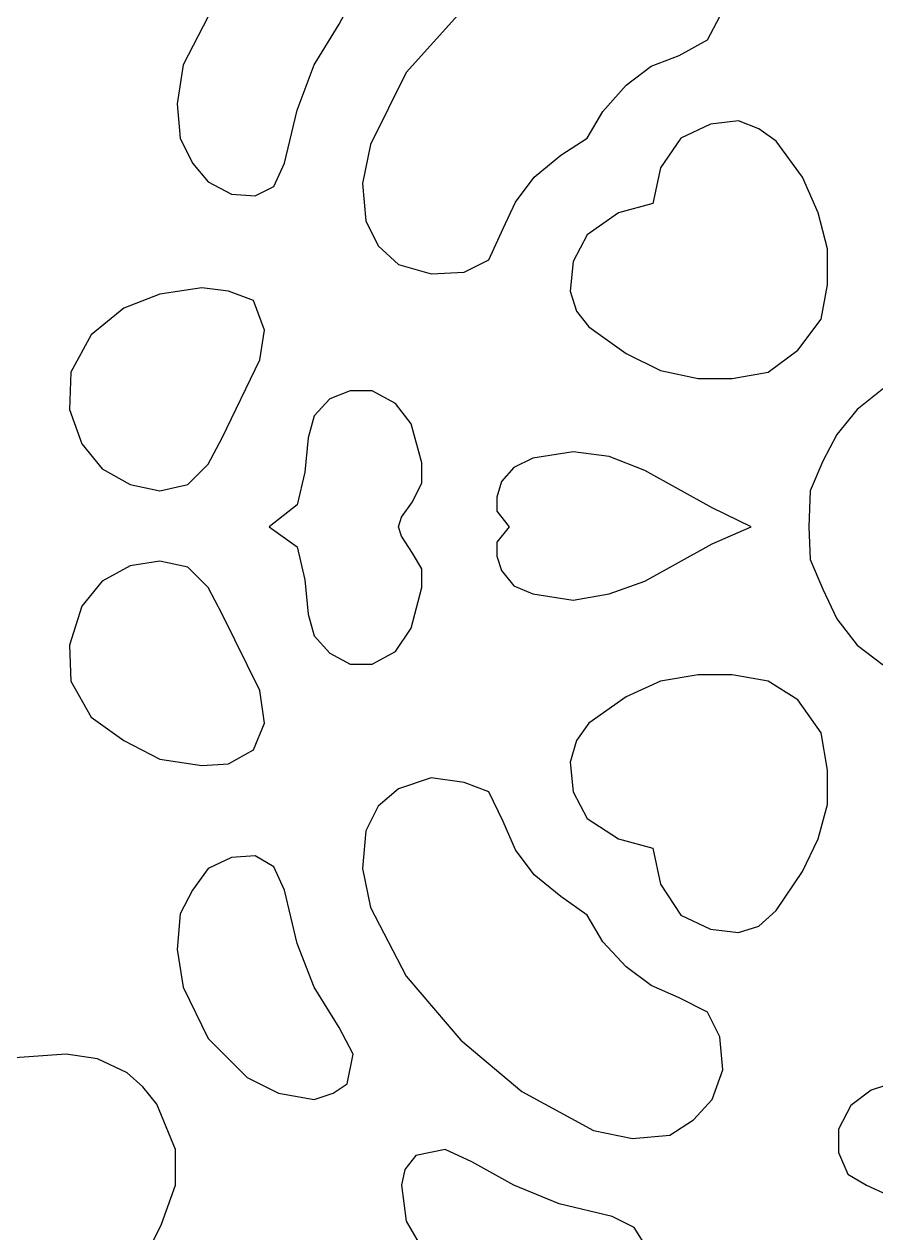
# Model space of a CAD drawing. Header units: centimetres. Extents: x 9.52 to 17.19, y -9 to -1.32.
# Drawn here: x 11.333 to 13.149, y -6.664 to -4.089 of the extents above; entities that cross this region are included whole.
import ezdxf

# ---------------------------------------------------------------- set-up
doc = ezdxf.new("R2010")
doc.units = ezdxf.units.CM
doc.header["$MEASUREMENT"] = 0
doc.layers.add('layer 1', color=7, linetype='Continuous')

msp = doc.modelspace()

# ---------------------------------------------------------------- linework, layer by layer
at = {"layer": 'layer 1', "color": 250}
for points, knots in [([(17.19217, -1.31538), (17.19217, -1.31538), (17.19217, -9.00021), (17.19217, -9.00021), (17.19217, -9.00021), (17.19217, -9.00021), (9.51732, -9.00021), (9.51732, -9.00021), (9.51732, -9.00021), (9.51732, -9.00021), (9.51732, -1.31538), (9.51732, -1.31538), (9.51732, -1.31538), (9.51732, -1.31538), (17.19217, -1.31538), (17.19217, -1.31538)], [0, 0, 0, 0, 0.2, 0.2, 0.2, 0.2, 0.4, 0.4, 0.4, 0.4, 0.6, 0.6, 0.6, 0.6, 1, 1, 1, 1]), ([(12.53339, -4.33145), (12.53339, -4.33145), (12.47686, -4.36803), (12.47686, -4.36803), (12.47686, -4.36803), (12.47686, -4.36803), (12.42032, -4.41458), (12.42032, -4.41458), (12.42032, -4.41458), (12.42032, -4.41458), (12.38042, -4.46779), (12.38042, -4.46779), (12.38042, -4.46779), (12.38042, -4.46779), (12.35382, -4.52432), (12.35382, -4.52432), (12.35382, -4.52432), (12.35382, -4.52432), (12.32389, -4.59082), (12.32389, -4.59082), (12.32389, -4.59082), (12.32389, -4.59082), (12.27068, -4.61743), (12.27068, -4.61743), (12.27068, -4.61743), (12.27068, -4.61743), (12.20085, -4.62075), (12.20085, -4.62075), (12.20085, -4.62075), (12.20085, -4.62075), (12.13102, -4.6008), (12.13102, -4.6008), (12.13102, -4.6008), (12.13102, -4.6008), (12.08779, -4.56089), (12.08779, -4.56089), (12.08779, -4.56089), (12.08779, -4.56089), (12.06119, -4.50769), (12.06119, -4.50769), (12.06119, -4.50769), (12.06119, -4.50769), (12.05454, -4.42789), (12.05454, -4.42789), (12.05454, -4.42789), (12.05454, -4.42789), (12.07117, -4.34475), (12.07117, -4.34475), (12.07117, -4.34475), (12.07117, -4.34475), (12.14765, -4.19179), (12.14765, -4.19179), (12.14765, -4.19179), (12.14765, -4.19179), (12.26403, -4.0621), (12.26403, -4.0621), (12.26403, -4.0621), (12.26403, -4.0621), (12.39372, -3.94903), (12.39372, -3.94903), (12.39372, -3.94903), (12.39372, -3.94903), (12.54669, -3.86591), (12.54669, -3.86591), (12.54669, -3.86591), (12.54669, -3.86591), (12.62982, -3.8526), (12.62982, -3.8526), (12.62982, -3.8526), (12.62982, -3.8526), (12.70963, -3.86258), (12.70963, -3.86258), (12.70963, -3.86258), (12.70963, -3.86258), (12.75951, -3.88918), (12.75951, -3.88918), (12.75951, -3.88918), (12.75951, -3.88918), (12.79941, -3.93241), (12.79941, -3.93241), (12.79941, -3.93241), (12.79941, -3.93241), (12.82269, -4.00224), (12.82269, -4.00224), (12.82269, -4.00224), (12.82269, -4.00224), (12.81604, -4.07207), (12.81604, -4.07207), (12.81604, -4.07207), (12.81604, -4.07207), (12.78944, -4.12196), (12.78944, -4.12196), (12.78944, -4.12196), (12.78944, -4.12196), (12.72958, -4.15521), (12.72958, -4.15521), (12.72958, -4.15521), (12.72958, -4.15521), (12.66973, -4.17848), (12.66973, -4.17848), (12.66973, -4.17848), (12.66973, -4.17848), (12.61652, -4.21839), (12.61652, -4.21839), (12.61652, -4.21839), (12.61652, -4.21839), (12.56664, -4.27492), (12.56664, -4.27492), (12.56664, -4.27492), (12.56664, -4.27492), (12.53339, -4.33145), (12.53339, -4.33145)], [0, 0, 0, 0, 0.0344828, 0.0344828, 0.0344828, 0.0344828, 0.0689655, 0.0689655, 0.0689655, 0.0689655, 0.1034483, 0.1034483, 0.1034483, 0.1034483, 0.137931, 0.137931, 0.137931, 0.137931, 0.1724138, 0.1724138, 0.1724138, 0.1724138, 0.2068966, 0.2068966, 0.2068966, 0.2068966, 0.2413793, 0.2413793, 0.2413793, 0.2413793, 0.2758621, 0.2758621, 0.2758621, 0.2758621, 0.3103448, 0.3103448, 0.3103448, 0.3103448, 0.3448276, 0.3448276, 0.3448276, 0.3448276, 0.3793103, 0.3793103, 0.3793103, 0.3793103, 0.4137931, 0.4137931, 0.4137931, 0.4137931, 0.4482759, 0.4482759, 0.4482759, 0.4482759, 0.4827586, 0.4827586, 0.4827586, 0.4827586, 0.5172414, 0.5172414, 0.5172414, 0.5172414, 0.5517241, 0.5517241, 0.5517241, 0.5517241, 0.5862069, 0.5862069, 0.5862069, 0.5862069, 0.6206897, 0.6206897, 0.6206897, 0.6206897, 0.6551724, 0.6551724, 0.6551724, 0.6551724, 0.6896552, 0.6896552, 0.6896552, 0.6896552, 0.7241379, 0.7241379, 0.7241379, 0.7241379, 0.7586207, 0.7586207, 0.7586207, 0.7586207, 0.7931034, 0.7931034, 0.7931034, 0.7931034, 0.8275862, 0.8275862, 0.8275862, 0.8275862, 0.862069, 0.862069, 0.862069, 0.862069, 0.8965517, 0.8965517, 0.8965517, 0.8965517, 0.9310345, 0.9310345, 0.9310345, 0.9310345, 1, 1, 1, 1]), ([(11.82509, -4.45448), (11.82509, -4.45448), (11.77521, -4.45116), (11.77521, -4.45116), (11.77521, -4.45116), (11.77521, -4.45116), (11.72533, -4.42456), (11.72533, -4.42456), (11.72533, -4.42456), (11.72533, -4.42456), (11.69208, -4.38465), (11.69208, -4.38465), (11.69208, -4.38465), (11.69208, -4.38465), (11.66548, -4.33145), (11.66548, -4.33145), (11.66548, -4.33145), (11.66548, -4.33145), (11.65883, -4.25829), (11.65883, -4.25829), (11.65883, -4.25829), (11.65883, -4.25829), (11.67212, -4.17516), (11.67212, -4.17516), (11.67212, -4.17516), (11.67212, -4.17516), (11.72533, -4.07207), (11.72533, -4.07207), (11.72533, -4.07207), (11.72533, -4.07207), (11.80846, -3.98894), (11.80846, -3.98894), (11.80846, -3.98894), (11.80846, -3.98894), (11.87497, -3.94571), (11.87497, -3.94571), (11.87497, -3.94571), (11.87497, -3.94571), (11.95146, -3.93574), (11.95146, -3.93574), (11.95146, -3.93574), (11.95146, -3.93574), (11.99136, -3.94571), (11.99136, -3.94571), (11.99136, -3.94571), (11.99136, -3.94571), (12.02129, -3.96566), (12.02129, -3.96566), (12.02129, -3.96566), (12.02129, -3.96566), (12.03459, -4.03217), (12.03459, -4.03217), (12.03459, -4.03217), (12.03459, -4.03217), (12.00466, -4.0887), (12.00466, -4.0887), (12.00466, -4.0887), (12.00466, -4.0887), (11.95146, -4.17516), (11.95146, -4.17516), (11.95146, -4.17516), (11.95146, -4.17516), (11.91488, -4.27159), (11.91488, -4.27159), (11.91488, -4.27159), (11.91488, -4.27159), (11.88827, -4.38465), (11.88827, -4.38465), (11.88827, -4.38465), (11.88827, -4.38465), (11.865, -4.43453), (11.865, -4.43453), (11.865, -4.43453), (11.865, -4.43453), (11.82509, -4.45448), (11.82509, -4.45448)], [0, 0, 0, 0, 0.05, 0.05, 0.05, 0.05, 0.1, 0.1, 0.1, 0.1, 0.15, 0.15, 0.15, 0.15, 0.2, 0.2, 0.2, 0.2, 0.25, 0.25, 0.25, 0.25, 0.3, 0.3, 0.3, 0.3, 0.35, 0.35, 0.35, 0.35, 0.4, 0.4, 0.4, 0.4, 0.45, 0.45, 0.45, 0.45, 0.5, 0.5, 0.5, 0.5, 0.55, 0.55, 0.55, 0.55, 0.6, 0.6, 0.6, 0.6, 0.65, 0.65, 0.65, 0.65, 0.7, 0.7, 0.7, 0.7, 0.75, 0.75, 0.75, 0.75, 0.8, 0.8, 0.8, 0.8, 0.85, 0.85, 0.85, 0.85, 0.9, 0.9, 0.9, 0.9, 1, 1, 1, 1]), ([(13.03218, -4.71718), (13.03218, -4.71718), (12.9823, -4.78369), (12.9823, -4.78369), (12.9823, -4.78369), (12.9823, -4.78369), (12.91912, -4.83025), (12.91912, -4.83025), (12.91912, -4.83025), (12.91912, -4.83025), (12.84264, -4.84355), (12.84264, -4.84355), (12.84264, -4.84355), (12.84264, -4.84355), (12.76949, -4.84355), (12.76949, -4.84355), (12.76949, -4.84355), (12.76949, -4.84355), (12.68968, -4.82692), (12.68968, -4.82692), (12.68968, -4.82692), (12.68968, -4.82692), (12.61652, -4.79034), (12.61652, -4.79034), (12.61652, -4.79034), (12.61652, -4.79034), (12.53671, -4.73381), (12.53671, -4.73381), (12.53671, -4.73381), (12.53671, -4.73381), (12.51011, -4.70056), (12.51011, -4.70056), (12.51011, -4.70056), (12.51011, -4.70056), (12.49681, -4.65733), (12.49681, -4.65733), (12.49681, -4.65733), (12.49681, -4.65733), (12.50346, -4.59415), (12.50346, -4.59415), (12.50346, -4.59415), (12.50346, -4.59415), (12.53339, -4.53762), (12.53339, -4.53762), (12.53339, -4.53762), (12.53339, -4.53762), (12.59989, -4.49106), (12.59989, -4.49106), (12.59989, -4.49106), (12.59989, -4.49106), (12.67305, -4.47111), (12.67305, -4.47111), (12.67305, -4.47111), (12.67305, -4.47111), (12.68968, -4.39463), (12.68968, -4.39463), (12.68968, -4.39463), (12.68968, -4.39463), (12.73291, -4.33145), (12.73291, -4.33145), (12.73291, -4.33145), (12.73291, -4.33145), (12.79609, -4.30152), (12.79609, -4.30152), (12.79609, -4.30152), (12.79609, -4.30152), (12.85594, -4.29487), (12.85594, -4.29487), (12.85594, -4.29487), (12.85594, -4.29487), (12.89917, -4.3115), (12.89917, -4.3115), (12.89917, -4.3115), (12.89917, -4.3115), (12.93575, -4.3381), (12.93575, -4.3381), (12.93575, -4.3381), (12.93575, -4.3381), (12.99228, -4.41458), (12.99228, -4.41458), (12.99228, -4.41458), (12.99228, -4.41458), (13.02554, -4.49106), (13.02554, -4.49106), (13.02554, -4.49106), (13.02554, -4.49106), (13.04549, -4.56755), (13.04549, -4.56755), (13.04549, -4.56755), (13.04549, -4.56755), (13.04549, -4.64403), (13.04549, -4.64403), (13.04549, -4.64403), (13.04549, -4.64403), (13.03218, -4.71718), (13.03218, -4.71718)], [0, 0, 0, 0, 0.04, 0.04, 0.04, 0.04, 0.08, 0.08, 0.08, 0.08, 0.12, 0.12, 0.12, 0.12, 0.16, 0.16, 0.16, 0.16, 0.2, 0.2, 0.2, 0.2, 0.24, 0.24, 0.24, 0.24, 0.28, 0.28, 0.28, 0.28, 0.32, 0.32, 0.32, 0.32, 0.36, 0.36, 0.36, 0.36, 0.4, 0.4, 0.4, 0.4, 0.44, 0.44, 0.44, 0.44, 0.48, 0.48, 0.48, 0.48, 0.52, 0.52, 0.52, 0.52, 0.56, 0.56, 0.56, 0.56, 0.6, 0.6, 0.6, 0.6, 0.64, 0.64, 0.64, 0.64, 0.68, 0.68, 0.68, 0.68, 0.72, 0.72, 0.72, 0.72, 0.76, 0.76, 0.76, 0.76, 0.8, 0.8, 0.8, 0.8, 0.84, 0.84, 0.84, 0.84, 0.88, 0.88, 0.88, 0.88, 0.92, 0.92, 0.92, 0.92, 1, 1, 1, 1]), ([(11.82177, -4.67728), (11.82177, -4.67728), (11.84504, -4.74046), (11.84504, -4.74046), (11.84504, -4.74046), (11.84504, -4.74046), (11.83507, -4.80365), (11.83507, -4.80365), (11.83507, -4.80365), (11.83507, -4.80365), (11.75526, -4.96991), (11.75526, -4.96991), (11.75526, -4.96991), (11.75526, -4.96991), (11.72533, -5.02644), (11.72533, -5.02644), (11.72533, -5.02644), (11.72533, -5.02644), (11.6821, -5.06967), (11.6821, -5.06967), (11.6821, -5.06967), (11.6821, -5.06967), (11.62224, -5.08297), (11.62224, -5.08297), (11.62224, -5.08297), (11.62224, -5.08297), (11.55907, -5.06967), (11.55907, -5.06967), (11.55907, -5.06967), (11.55907, -5.06967), (11.49921, -5.03642), (11.49921, -5.03642), (11.49921, -5.03642), (11.49921, -5.03642), (11.45598, -4.98321), (11.45598, -4.98321), (11.45598, -4.98321), (11.45598, -4.98321), (11.42938, -4.91006), (11.42938, -4.91006), (11.42938, -4.91006), (11.42938, -4.91006), (11.4327, -4.83025), (11.4327, -4.83025), (11.4327, -4.83025), (11.4327, -4.83025), (11.47593, -4.75044), (11.47593, -4.75044), (11.47593, -4.75044), (11.47593, -4.75044), (11.54577, -4.69391), (11.54577, -4.69391), (11.54577, -4.69391), (11.54577, -4.69391), (11.62224, -4.66398), (11.62224, -4.66398), (11.62224, -4.66398), (11.62224, -4.66398), (11.71203, -4.65068), (11.71203, -4.65068), (11.71203, -4.65068), (11.71203, -4.65068), (11.76856, -4.65733), (11.76856, -4.65733), (11.76856, -4.65733), (11.76856, -4.65733), (11.82177, -4.67728), (11.82177, -4.67728)], [0, 0, 0, 0, 0.0555556, 0.0555556, 0.0555556, 0.0555556, 0.1111111, 0.1111111, 0.1111111, 0.1111111, 0.1666667, 0.1666667, 0.1666667, 0.1666667, 0.2222222, 0.2222222, 0.2222222, 0.2222222, 0.2777778, 0.2777778, 0.2777778, 0.2777778, 0.3333333, 0.3333333, 0.3333333, 0.3333333, 0.3888889, 0.3888889, 0.3888889, 0.3888889, 0.4444444, 0.4444444, 0.4444444, 0.4444444, 0.5, 0.5, 0.5, 0.5, 0.5555556, 0.5555556, 0.5555556, 0.5555556, 0.6111111, 0.6111111, 0.6111111, 0.6111111, 0.6666667, 0.6666667, 0.6666667, 0.6666667, 0.7222222, 0.7222222, 0.7222222, 0.7222222, 0.7777778, 0.7777778, 0.7777778, 0.7777778, 0.8333333, 0.8333333, 0.8333333, 0.8333333, 0.8888889, 0.8888889, 0.8888889, 0.8888889, 1, 1, 1, 1]), ([(13.71388, -5.15945), (13.71388, -5.15945), (13.7039, -5.22929), (13.7039, -5.22929), (13.7039, -5.22929), (13.7039, -5.22929), (13.68728, -5.29247), (13.68728, -5.29247), (13.68728, -5.29247), (13.68728, -5.29247), (13.65069, -5.35565), (13.65069, -5.35565), (13.65069, -5.35565), (13.65069, -5.35565), (13.61079, -5.41218), (13.61079, -5.41218), (13.61079, -5.41218), (13.61079, -5.41218), (13.55426, -5.45209), (13.55426, -5.45209), (13.55426, -5.45209), (13.55426, -5.45209), (13.4944, -5.48534), (13.4944, -5.48534), (13.4944, -5.48534), (13.4944, -5.48534), (13.4279, -5.50196), (13.4279, -5.50196), (13.4279, -5.50196), (13.4279, -5.50196), (13.35807, -5.51194), (13.35807, -5.51194), (13.35807, -5.51194), (13.35807, -5.51194), (13.28491, -5.50196), (13.28491, -5.50196), (13.28491, -5.50196), (13.28491, -5.50196), (13.2184, -5.48534), (13.2184, -5.48534), (13.2184, -5.48534), (13.2184, -5.48534), (13.16187, -5.45209), (13.16187, -5.45209), (13.16187, -5.45209), (13.16187, -5.45209), (13.10867, -5.41218), (13.10867, -5.41218), (13.10867, -5.41218), (13.10867, -5.41218), (13.06545, -5.35565), (13.06545, -5.35565), (13.06545, -5.35565), (13.06545, -5.35565), (13.03551, -5.29247), (13.03551, -5.29247), (13.03551, -5.29247), (13.03551, -5.29247), (13.00891, -5.22929), (13.00891, -5.22929), (13.00891, -5.22929), (13.00891, -5.22929), (13.00559, -5.15945), (13.00559, -5.15945), (13.00559, -5.15945), (13.00559, -5.15945), (13.00891, -5.08297), (13.00891, -5.08297), (13.00891, -5.08297), (13.00891, -5.08297), (13.03551, -5.01979), (13.03551, -5.01979), (13.03551, -5.01979), (13.03551, -5.01979), (13.06545, -4.96326), (13.06545, -4.96326), (13.06545, -4.96326), (13.06545, -4.96326), (13.10867, -4.91006), (13.10867, -4.91006), (13.10867, -4.91006), (13.10867, -4.91006), (13.16187, -4.86682), (13.16187, -4.86682), (13.16187, -4.86682), (13.16187, -4.86682), (13.2184, -4.83357), (13.2184, -4.83357), (13.2184, -4.83357), (13.2184, -4.83357), (13.28491, -4.81362), (13.28491, -4.81362), (13.28491, -4.81362), (13.28491, -4.81362), (13.35807, -4.80365), (13.35807, -4.80365), (13.35807, -4.80365), (13.35807, -4.80365), (13.4279, -4.81362), (13.4279, -4.81362), (13.4279, -4.81362), (13.4279, -4.81362), (13.4944, -4.83357), (13.4944, -4.83357), (13.4944, -4.83357), (13.4944, -4.83357), (13.55426, -4.86682), (13.55426, -4.86682), (13.55426, -4.86682), (13.55426, -4.86682), (13.61079, -4.91006), (13.61079, -4.91006), (13.61079, -4.91006), (13.61079, -4.91006), (13.65069, -4.96326), (13.65069, -4.96326), (13.65069, -4.96326), (13.65069, -4.96326), (13.68728, -5.01979), (13.68728, -5.01979), (13.68728, -5.01979), (13.68728, -5.01979), (13.7039, -5.08297), (13.7039, -5.08297), (13.7039, -5.08297), (13.7039, -5.08297), (13.71388, -5.15945), (13.71388, -5.15945)], [0, 0, 0, 0, 0.030303, 0.030303, 0.030303, 0.030303, 0.0606061, 0.0606061, 0.0606061, 0.0606061, 0.0909091, 0.0909091, 0.0909091, 0.0909091, 0.1212121, 0.1212121, 0.1212121, 0.1212121, 0.1515152, 0.1515152, 0.1515152, 0.1515152, 0.1818182, 0.1818182, 0.1818182, 0.1818182, 0.2121212, 0.2121212, 0.2121212, 0.2121212, 0.2424242, 0.2424242, 0.2424242, 0.2424242, 0.2727273, 0.2727273, 0.2727273, 0.2727273, 0.3030303, 0.3030303, 0.3030303, 0.3030303, 0.3333333, 0.3333333, 0.3333333, 0.3333333, 0.3636364, 0.3636364, 0.3636364, 0.3636364, 0.3939394, 0.3939394, 0.3939394, 0.3939394, 0.4242424, 0.4242424, 0.4242424, 0.4242424, 0.4545455, 0.4545455, 0.4545455, 0.4545455, 0.4848485, 0.4848485, 0.4848485, 0.4848485, 0.5151515, 0.5151515, 0.5151515, 0.5151515, 0.5454545, 0.5454545, 0.5454545, 0.5454545, 0.5757576, 0.5757576, 0.5757576, 0.5757576, 0.6060606, 0.6060606, 0.6060606, 0.6060606, 0.6363636, 0.6363636, 0.6363636, 0.6363636, 0.6666667, 0.6666667, 0.6666667, 0.6666667, 0.6969697, 0.6969697, 0.6969697, 0.6969697, 0.7272727, 0.7272727, 0.7272727, 0.7272727, 0.7575758, 0.7575758, 0.7575758, 0.7575758, 0.7878788, 0.7878788, 0.7878788, 0.7878788, 0.8181818, 0.8181818, 0.8181818, 0.8181818, 0.8484848, 0.8484848, 0.8484848, 0.8484848, 0.8787879, 0.8787879, 0.8787879, 0.8787879, 0.9090909, 0.9090909, 0.9090909, 0.9090909, 0.9393939, 0.9393939, 0.9393939, 0.9393939, 1, 1, 1, 1]), ([(11.85502, -5.15945), (11.85502, -5.15945), (11.91488, -5.1129), (11.91488, -5.1129), (11.91488, -5.1129), (11.91488, -5.1129), (11.93151, -5.04307), (11.93151, -5.04307), (11.93151, -5.04307), (11.93151, -5.04307), (11.93815, -4.96991), (11.93815, -4.96991), (11.93815, -4.96991), (11.93815, -4.96991), (11.95146, -4.92336), (11.95146, -4.92336), (11.95146, -4.92336), (11.95146, -4.92336), (11.98471, -4.88677), (11.98471, -4.88677), (11.98471, -4.88677), (11.98471, -4.88677), (12.02794, -4.87015), (12.02794, -4.87015), (12.02794, -4.87015), (12.02794, -4.87015), (12.07449, -4.87015), (12.07449, -4.87015), (12.07449, -4.87015), (12.07449, -4.87015), (12.12437, -4.89675), (12.12437, -4.89675), (12.12437, -4.89675), (12.12437, -4.89675), (12.15763, -4.93999), (12.15763, -4.93999), (12.15763, -4.93999), (12.15763, -4.93999), (12.1809, -5.02311), (12.1809, -5.02311), (12.1809, -5.02311), (12.1809, -5.02311), (12.1809, -5.06635), (12.1809, -5.06635), (12.1809, -5.06635), (12.1809, -5.06635), (12.16095, -5.10625), (12.16095, -5.10625), (12.16095, -5.10625), (12.16095, -5.10625), (12.13767, -5.1395), (12.13767, -5.1395), (12.13767, -5.1395), (12.13767, -5.1395), (12.13102, -5.15945), (12.13102, -5.15945), (12.13102, -5.15945), (12.13102, -5.15945), (12.13767, -5.17941), (12.13767, -5.17941), (12.13767, -5.17941), (12.13767, -5.17941), (12.16095, -5.21599), (12.16095, -5.21599), (12.16095, -5.21599), (12.16095, -5.21599), (12.1809, -5.24924), (12.1809, -5.24924), (12.1809, -5.24924), (12.1809, -5.24924), (12.1809, -5.28914), (12.1809, -5.28914), (12.1809, -5.28914), (12.1809, -5.28914), (12.15763, -5.3756), (12.15763, -5.3756), (12.15763, -5.3756), (12.15763, -5.3756), (12.12437, -5.42548), (12.12437, -5.42548), (12.12437, -5.42548), (12.12437, -5.42548), (12.07449, -5.45209), (12.07449, -5.45209), (12.07449, -5.45209), (12.07449, -5.45209), (12.02794, -5.45209), (12.02794, -5.45209), (12.02794, -5.45209), (12.02794, -5.45209), (11.98471, -5.4288), (11.98471, -5.4288), (11.98471, -5.4288), (11.98471, -5.4288), (11.95146, -5.39223), (11.95146, -5.39223), (11.95146, -5.39223), (11.95146, -5.39223), (11.93815, -5.34567), (11.93815, -5.34567), (11.93815, -5.34567), (11.93815, -5.34567), (11.93151, -5.27251), (11.93151, -5.27251), (11.93151, -5.27251), (11.93151, -5.27251), (11.91488, -5.20268), (11.91488, -5.20268), (11.91488, -5.20268), (11.91488, -5.20268), (11.85502, -5.15945), (11.85502, -5.15945)], [0, 0, 0, 0, 0.0344828, 0.0344828, 0.0344828, 0.0344828, 0.0689655, 0.0689655, 0.0689655, 0.0689655, 0.1034483, 0.1034483, 0.1034483, 0.1034483, 0.137931, 0.137931, 0.137931, 0.137931, 0.1724138, 0.1724138, 0.1724138, 0.1724138, 0.2068966, 0.2068966, 0.2068966, 0.2068966, 0.2413793, 0.2413793, 0.2413793, 0.2413793, 0.2758621, 0.2758621, 0.2758621, 0.2758621, 0.3103448, 0.3103448, 0.3103448, 0.3103448, 0.3448276, 0.3448276, 0.3448276, 0.3448276, 0.3793103, 0.3793103, 0.3793103, 0.3793103, 0.4137931, 0.4137931, 0.4137931, 0.4137931, 0.4482759, 0.4482759, 0.4482759, 0.4482759, 0.4827586, 0.4827586, 0.4827586, 0.4827586, 0.5172414, 0.5172414, 0.5172414, 0.5172414, 0.5517241, 0.5517241, 0.5517241, 0.5517241, 0.5862069, 0.5862069, 0.5862069, 0.5862069, 0.6206897, 0.6206897, 0.6206897, 0.6206897, 0.6551724, 0.6551724, 0.6551724, 0.6551724, 0.6896552, 0.6896552, 0.6896552, 0.6896552, 0.7241379, 0.7241379, 0.7241379, 0.7241379, 0.7586207, 0.7586207, 0.7586207, 0.7586207, 0.7931034, 0.7931034, 0.7931034, 0.7931034, 0.8275862, 0.8275862, 0.8275862, 0.8275862, 0.862069, 0.862069, 0.862069, 0.862069, 0.8965517, 0.8965517, 0.8965517, 0.8965517, 0.9310345, 0.9310345, 0.9310345, 0.9310345, 1, 1, 1, 1]), ([(12.88254, -5.15945), (12.88254, -5.15945), (12.79941, -5.19604), (12.79941, -5.19604), (12.79941, -5.19604), (12.79941, -5.19604), (12.65642, -5.27584), (12.65642, -5.27584), (12.65642, -5.27584), (12.65642, -5.27584), (12.57994, -5.30244), (12.57994, -5.30244), (12.57994, -5.30244), (12.57994, -5.30244), (12.50346, -5.31575), (12.50346, -5.31575), (12.50346, -5.31575), (12.50346, -5.31575), (12.417, -5.30244), (12.417, -5.30244), (12.417, -5.30244), (12.417, -5.30244), (12.3771, -5.28582), (12.3771, -5.28582), (12.3771, -5.28582), (12.3771, -5.28582), (12.35049, -5.25256), (12.35049, -5.25256), (12.35049, -5.25256), (12.35049, -5.25256), (12.34052, -5.22263), (12.34052, -5.22263), (12.34052, -5.22263), (12.34052, -5.22263), (12.34052, -5.19271), (12.34052, -5.19271), (12.34052, -5.19271), (12.34052, -5.19271), (12.36712, -5.15945), (12.36712, -5.15945), (12.36712, -5.15945), (12.36712, -5.15945), (12.34052, -5.1262), (12.34052, -5.1262), (12.34052, -5.1262), (12.34052, -5.1262), (12.34052, -5.09627), (12.34052, -5.09627), (12.34052, -5.09627), (12.34052, -5.09627), (12.35049, -5.06302), (12.35049, -5.06302), (12.35049, -5.06302), (12.35049, -5.06302), (12.3771, -5.03309), (12.3771, -5.03309), (12.3771, -5.03309), (12.3771, -5.03309), (12.417, -5.01314), (12.417, -5.01314), (12.417, -5.01314), (12.417, -5.01314), (12.50346, -4.99984), (12.50346, -4.99984), (12.50346, -4.99984), (12.50346, -4.99984), (12.57994, -5.00982), (12.57994, -5.00982), (12.57994, -5.00982), (12.57994, -5.00982), (12.65642, -5.03974), (12.65642, -5.03974), (12.65642, -5.03974), (12.65642, -5.03974), (12.79941, -5.11955), (12.79941, -5.11955), (12.79941, -5.11955), (12.79941, -5.11955), (12.88254, -5.15945), (12.88254, -5.15945)], [0, 0, 0, 0, 0.047619, 0.047619, 0.047619, 0.047619, 0.0952381, 0.0952381, 0.0952381, 0.0952381, 0.1428571, 0.1428571, 0.1428571, 0.1428571, 0.1904762, 0.1904762, 0.1904762, 0.1904762, 0.2380952, 0.2380952, 0.2380952, 0.2380952, 0.2857143, 0.2857143, 0.2857143, 0.2857143, 0.3333333, 0.3333333, 0.3333333, 0.3333333, 0.3809524, 0.3809524, 0.3809524, 0.3809524, 0.4285714, 0.4285714, 0.4285714, 0.4285714, 0.4761905, 0.4761905, 0.4761905, 0.4761905, 0.5238095, 0.5238095, 0.5238095, 0.5238095, 0.5714286, 0.5714286, 0.5714286, 0.5714286, 0.6190476, 0.6190476, 0.6190476, 0.6190476, 0.6666667, 0.6666667, 0.6666667, 0.6666667, 0.7142857, 0.7142857, 0.7142857, 0.7142857, 0.7619048, 0.7619048, 0.7619048, 0.7619048, 0.8095238, 0.8095238, 0.8095238, 0.8095238, 0.8571429, 0.8571429, 0.8571429, 0.8571429, 0.9047619, 0.9047619, 0.9047619, 0.9047619, 1, 1, 1, 1]), ([(11.82177, -5.63497), (11.82177, -5.63497), (11.76856, -5.6649), (11.76856, -5.6649), (11.76856, -5.6649), (11.76856, -5.6649), (11.71203, -5.66823), (11.71203, -5.66823), (11.71203, -5.66823), (11.71203, -5.66823), (11.62224, -5.65492), (11.62224, -5.65492), (11.62224, -5.65492), (11.62224, -5.65492), (11.54577, -5.61502), (11.54577, -5.61502), (11.54577, -5.61502), (11.54577, -5.61502), (11.47593, -5.56514), (11.47593, -5.56514), (11.47593, -5.56514), (11.47593, -5.56514), (11.4327, -5.48866), (11.4327, -5.48866), (11.4327, -5.48866), (11.4327, -5.48866), (11.42938, -5.41218), (11.42938, -5.41218), (11.42938, -5.41218), (11.42938, -5.41218), (11.45598, -5.32904), (11.45598, -5.32904), (11.45598, -5.32904), (11.45598, -5.32904), (11.49921, -5.27584), (11.49921, -5.27584), (11.49921, -5.27584), (11.49921, -5.27584), (11.55907, -5.24259), (11.55907, -5.24259), (11.55907, -5.24259), (11.55907, -5.24259), (11.62224, -5.23261), (11.62224, -5.23261), (11.62224, -5.23261), (11.62224, -5.23261), (11.6821, -5.24591), (11.6821, -5.24591), (11.6821, -5.24591), (11.6821, -5.24591), (11.72533, -5.28914), (11.72533, -5.28914), (11.72533, -5.28914), (11.72533, -5.28914), (11.75526, -5.34567), (11.75526, -5.34567), (11.75526, -5.34567), (11.75526, -5.34567), (11.83507, -5.50861), (11.83507, -5.50861), (11.83507, -5.50861), (11.83507, -5.50861), (11.84504, -5.57845), (11.84504, -5.57845), (11.84504, -5.57845), (11.84504, -5.57845), (11.82177, -5.63497), (11.82177, -5.63497)], [0, 0, 0, 0, 0.0555556, 0.0555556, 0.0555556, 0.0555556, 0.1111111, 0.1111111, 0.1111111, 0.1111111, 0.1666667, 0.1666667, 0.1666667, 0.1666667, 0.2222222, 0.2222222, 0.2222222, 0.2222222, 0.2777778, 0.2777778, 0.2777778, 0.2777778, 0.3333333, 0.3333333, 0.3333333, 0.3333333, 0.3888889, 0.3888889, 0.3888889, 0.3888889, 0.4444444, 0.4444444, 0.4444444, 0.4444444, 0.5, 0.5, 0.5, 0.5, 0.5555556, 0.5555556, 0.5555556, 0.5555556, 0.6111111, 0.6111111, 0.6111111, 0.6111111, 0.6666667, 0.6666667, 0.6666667, 0.6666667, 0.7222222, 0.7222222, 0.7222222, 0.7222222, 0.7777778, 0.7777778, 0.7777778, 0.7777778, 0.8333333, 0.8333333, 0.8333333, 0.8333333, 0.8888889, 0.8888889, 0.8888889, 0.8888889, 1, 1, 1, 1]), ([(13.03218, -5.5984), (13.03218, -5.5984), (13.04549, -5.67821), (13.04549, -5.67821), (13.04549, -5.67821), (13.04549, -5.67821), (13.04549, -5.75136), (13.04549, -5.75136), (13.04549, -5.75136), (13.04549, -5.75136), (13.02554, -5.82452), (13.02554, -5.82452), (13.02554, -5.82452), (13.02554, -5.82452), (12.99228, -5.89435), (12.99228, -5.89435), (12.99228, -5.89435), (12.99228, -5.89435), (12.93575, -5.97748), (12.93575, -5.97748), (12.93575, -5.97748), (12.93575, -5.97748), (12.89917, -6.01074), (12.89917, -6.01074), (12.89917, -6.01074), (12.89917, -6.01074), (12.85594, -6.02404), (12.85594, -6.02404), (12.85594, -6.02404), (12.85594, -6.02404), (12.79609, -6.01739), (12.79609, -6.01739), (12.79609, -6.01739), (12.79609, -6.01739), (12.73291, -5.98746), (12.73291, -5.98746), (12.73291, -5.98746), (12.73291, -5.98746), (12.68968, -5.92095), (12.68968, -5.92095), (12.68968, -5.92095), (12.68968, -5.92095), (12.67305, -5.84447), (12.67305, -5.84447), (12.67305, -5.84447), (12.67305, -5.84447), (12.59989, -5.82452), (12.59989, -5.82452), (12.59989, -5.82452), (12.59989, -5.82452), (12.53339, -5.78129), (12.53339, -5.78129), (12.53339, -5.78129), (12.53339, -5.78129), (12.50346, -5.72476), (12.50346, -5.72476), (12.50346, -5.72476), (12.50346, -5.72476), (12.49681, -5.66158), (12.49681, -5.66158), (12.49681, -5.66158), (12.49681, -5.66158), (12.51011, -5.61502), (12.51011, -5.61502), (12.51011, -5.61502), (12.51011, -5.61502), (12.53671, -5.57845), (12.53671, -5.57845), (12.53671, -5.57845), (12.53671, -5.57845), (12.61652, -5.52192), (12.61652, -5.52192), (12.61652, -5.52192), (12.61652, -5.52192), (12.68968, -5.48866), (12.68968, -5.48866), (12.68968, -5.48866), (12.68968, -5.48866), (12.76949, -5.47536), (12.76949, -5.47536), (12.76949, -5.47536), (12.76949, -5.47536), (12.84264, -5.47536), (12.84264, -5.47536), (12.84264, -5.47536), (12.84264, -5.47536), (12.91912, -5.48866), (12.91912, -5.48866), (12.91912, -5.48866), (12.91912, -5.48866), (12.9823, -5.52856), (12.9823, -5.52856), (12.9823, -5.52856), (12.9823, -5.52856), (13.03218, -5.5984), (13.03218, -5.5984)], [0, 0, 0, 0, 0.04, 0.04, 0.04, 0.04, 0.08, 0.08, 0.08, 0.08, 0.12, 0.12, 0.12, 0.12, 0.16, 0.16, 0.16, 0.16, 0.2, 0.2, 0.2, 0.2, 0.24, 0.24, 0.24, 0.24, 0.28, 0.28, 0.28, 0.28, 0.32, 0.32, 0.32, 0.32, 0.36, 0.36, 0.36, 0.36, 0.4, 0.4, 0.4, 0.4, 0.44, 0.44, 0.44, 0.44, 0.48, 0.48, 0.48, 0.48, 0.52, 0.52, 0.52, 0.52, 0.56, 0.56, 0.56, 0.56, 0.6, 0.6, 0.6, 0.6, 0.64, 0.64, 0.64, 0.64, 0.68, 0.68, 0.68, 0.68, 0.72, 0.72, 0.72, 0.72, 0.76, 0.76, 0.76, 0.76, 0.8, 0.8, 0.8, 0.8, 0.84, 0.84, 0.84, 0.84, 0.88, 0.88, 0.88, 0.88, 0.92, 0.92, 0.92, 0.92, 1, 1, 1, 1]), ([(12.53339, -5.98746), (12.53339, -5.98746), (12.56664, -6.04399), (12.56664, -6.04399), (12.56664, -6.04399), (12.56664, -6.04399), (12.61652, -6.09719), (12.61652, -6.09719), (12.61652, -6.09719), (12.61652, -6.09719), (12.66973, -6.1371), (12.66973, -6.1371), (12.66973, -6.1371), (12.66973, -6.1371), (12.72958, -6.1637), (12.72958, -6.1637), (12.72958, -6.1637), (12.72958, -6.1637), (12.78944, -6.19363), (12.78944, -6.19363), (12.78944, -6.19363), (12.78944, -6.19363), (12.81604, -6.24683), (12.81604, -6.24683), (12.81604, -6.24683), (12.81604, -6.24683), (12.82269, -6.31667), (12.82269, -6.31667), (12.82269, -6.31667), (12.82269, -6.31667), (12.79941, -6.37985), (12.79941, -6.37985), (12.79941, -6.37985), (12.79941, -6.37985), (12.75951, -6.42308), (12.75951, -6.42308), (12.75951, -6.42308), (12.75951, -6.42308), (12.70963, -6.45633), (12.70963, -6.45633), (12.70963, -6.45633), (12.70963, -6.45633), (12.62982, -6.46298), (12.62982, -6.46298), (12.62982, -6.46298), (12.62982, -6.46298), (12.54669, -6.44636), (12.54669, -6.44636), (12.54669, -6.44636), (12.54669, -6.44636), (12.39372, -6.36322), (12.39372, -6.36322), (12.39372, -6.36322), (12.39372, -6.36322), (12.26403, -6.25349), (12.26403, -6.25349), (12.26403, -6.25349), (12.26403, -6.25349), (12.14765, -6.11715), (12.14765, -6.11715), (12.14765, -6.11715), (12.14765, -6.11715), (12.07117, -5.97083), (12.07117, -5.97083), (12.07117, -5.97083), (12.07117, -5.97083), (12.05454, -5.8877), (12.05454, -5.8877), (12.05454, -5.8877), (12.05454, -5.8877), (12.06119, -5.80789), (12.06119, -5.80789), (12.06119, -5.80789), (12.06119, -5.80789), (12.08779, -5.75469), (12.08779, -5.75469), (12.08779, -5.75469), (12.08779, -5.75469), (12.13102, -5.71811), (12.13102, -5.71811), (12.13102, -5.71811), (12.13102, -5.71811), (12.20085, -5.69483), (12.20085, -5.69483), (12.20085, -5.69483), (12.20085, -5.69483), (12.27068, -5.70481), (12.27068, -5.70481), (12.27068, -5.70481), (12.27068, -5.70481), (12.32389, -5.72476), (12.32389, -5.72476), (12.32389, -5.72476), (12.32389, -5.72476), (12.35382, -5.78794), (12.35382, -5.78794), (12.35382, -5.78794), (12.35382, -5.78794), (12.38042, -5.8478), (12.38042, -5.8478), (12.38042, -5.8478), (12.38042, -5.8478), (12.42032, -5.901), (12.42032, -5.901), (12.42032, -5.901), (12.42032, -5.901), (12.47686, -5.94756), (12.47686, -5.94756), (12.47686, -5.94756), (12.47686, -5.94756), (12.53339, -5.98746), (12.53339, -5.98746)], [0, 0, 0, 0, 0.0344828, 0.0344828, 0.0344828, 0.0344828, 0.0689655, 0.0689655, 0.0689655, 0.0689655, 0.1034483, 0.1034483, 0.1034483, 0.1034483, 0.137931, 0.137931, 0.137931, 0.137931, 0.1724138, 0.1724138, 0.1724138, 0.1724138, 0.2068966, 0.2068966, 0.2068966, 0.2068966, 0.2413793, 0.2413793, 0.2413793, 0.2413793, 0.2758621, 0.2758621, 0.2758621, 0.2758621, 0.3103448, 0.3103448, 0.3103448, 0.3103448, 0.3448276, 0.3448276, 0.3448276, 0.3448276, 0.3793103, 0.3793103, 0.3793103, 0.3793103, 0.4137931, 0.4137931, 0.4137931, 0.4137931, 0.4482759, 0.4482759, 0.4482759, 0.4482759, 0.4827586, 0.4827586, 0.4827586, 0.4827586, 0.5172414, 0.5172414, 0.5172414, 0.5172414, 0.5517241, 0.5517241, 0.5517241, 0.5517241, 0.5862069, 0.5862069, 0.5862069, 0.5862069, 0.6206897, 0.6206897, 0.6206897, 0.6206897, 0.6551724, 0.6551724, 0.6551724, 0.6551724, 0.6896552, 0.6896552, 0.6896552, 0.6896552, 0.7241379, 0.7241379, 0.7241379, 0.7241379, 0.7586207, 0.7586207, 0.7586207, 0.7586207, 0.7931034, 0.7931034, 0.7931034, 0.7931034, 0.8275862, 0.8275862, 0.8275862, 0.8275862, 0.862069, 0.862069, 0.862069, 0.862069, 0.8965517, 0.8965517, 0.8965517, 0.8965517, 0.9310345, 0.9310345, 0.9310345, 0.9310345, 1, 1, 1, 1]), ([(11.82509, -5.8611), (11.82509, -5.8611), (11.865, -5.88438), (11.865, -5.88438), (11.865, -5.88438), (11.865, -5.88438), (11.88827, -5.93426), (11.88827, -5.93426), (11.88827, -5.93426), (11.88827, -5.93426), (11.91488, -6.04731), (11.91488, -6.04731), (11.91488, -6.04731), (11.91488, -6.04731), (11.95146, -6.14043), (11.95146, -6.14043), (11.95146, -6.14043), (11.95146, -6.14043), (12.00466, -6.22688), (12.00466, -6.22688), (12.00466, -6.22688), (12.00466, -6.22688), (12.03459, -6.28341), (12.03459, -6.28341), (12.03459, -6.28341), (12.03459, -6.28341), (12.02129, -6.3466), (12.02129, -6.3466), (12.02129, -6.3466), (12.02129, -6.3466), (11.99136, -6.36655), (11.99136, -6.36655), (11.99136, -6.36655), (11.99136, -6.36655), (11.95146, -6.37985), (11.95146, -6.37985), (11.95146, -6.37985), (11.95146, -6.37985), (11.87497, -6.36655), (11.87497, -6.36655), (11.87497, -6.36655), (11.87497, -6.36655), (11.80846, -6.33329), (11.80846, -6.33329), (11.80846, -6.33329), (11.80846, -6.33329), (11.72533, -6.25016), (11.72533, -6.25016), (11.72533, -6.25016), (11.72533, -6.25016), (11.67212, -6.14043), (11.67212, -6.14043), (11.67212, -6.14043), (11.67212, -6.14043), (11.65883, -6.06062), (11.65883, -6.06062), (11.65883, -6.06062), (11.65883, -6.06062), (11.66548, -5.98414), (11.66548, -5.98414), (11.66548, -5.98414), (11.66548, -5.98414), (11.69208, -5.93426), (11.69208, -5.93426), (11.69208, -5.93426), (11.69208, -5.93426), (11.72533, -5.8877), (11.72533, -5.8877), (11.72533, -5.8877), (11.72533, -5.8877), (11.77521, -5.86442), (11.77521, -5.86442), (11.77521, -5.86442), (11.77521, -5.86442), (11.82509, -5.8611), (11.82509, -5.8611)], [0, 0, 0, 0, 0.05, 0.05, 0.05, 0.05, 0.1, 0.1, 0.1, 0.1, 0.15, 0.15, 0.15, 0.15, 0.2, 0.2, 0.2, 0.2, 0.25, 0.25, 0.25, 0.25, 0.3, 0.3, 0.3, 0.3, 0.35, 0.35, 0.35, 0.35, 0.4, 0.4, 0.4, 0.4, 0.45, 0.45, 0.45, 0.45, 0.5, 0.5, 0.5, 0.5, 0.55, 0.55, 0.55, 0.55, 0.6, 0.6, 0.6, 0.6, 0.65, 0.65, 0.65, 0.65, 0.7, 0.7, 0.7, 0.7, 0.75, 0.75, 0.75, 0.75, 0.8, 0.8, 0.8, 0.8, 0.85, 0.85, 0.85, 0.85, 0.9, 0.9, 0.9, 0.9, 1, 1, 1, 1]), ([(11.28307, -6.29339), (11.28307, -6.29339), (11.42273, -6.28341), (11.42273, -6.28341), (11.42273, -6.28341), (11.42273, -6.28341), (11.48924, -6.29339), (11.48924, -6.29339), (11.48924, -6.29339), (11.48924, -6.29339), (11.55241, -6.32332), (11.55241, -6.32332), (11.55241, -6.32332), (11.55241, -6.32332), (11.58567, -6.35324), (11.58567, -6.35324), (11.58567, -6.35324), (11.58567, -6.35324), (11.6156, -6.38983), (11.6156, -6.38983), (11.6156, -6.38983), (11.6156, -6.38983), (11.6555, -6.48626), (11.6555, -6.48626), (11.6555, -6.48626), (11.6555, -6.48626), (11.6555, -6.56274), (11.6555, -6.56274), (11.6555, -6.56274), (11.6555, -6.56274), (11.62557, -6.64588), (11.62557, -6.64588), (11.62557, -6.64588), (11.62557, -6.64588), (11.58567, -6.72568), (11.58567, -6.72568), (11.58567, -6.72568), (11.58567, -6.72568), (11.53912, -6.79551), (11.53912, -6.79551), (11.53912, -6.79551), (11.53912, -6.79551), (11.46928, -6.84872), (11.46928, -6.84872), (11.46928, -6.84872), (11.46928, -6.84872), (11.3928, -6.88862), (11.3928, -6.88862), (11.3928, -6.88862), (11.3928, -6.88862), (11.30634, -6.90858), (11.30634, -6.90858), (11.30634, -6.90858), (11.30634, -6.90858), (11.22321, -6.90858), (11.22321, -6.90858), (11.22321, -6.90858), (11.22321, -6.90858), (11.13675, -6.87532), (11.13675, -6.87532), (11.13675, -6.87532), (11.13675, -6.87532), (11.09685, -6.84207), (11.09685, -6.84207), (11.09685, -6.84207), (11.09685, -6.84207), (11.06359, -6.80881), (11.06359, -6.80881), (11.06359, -6.80881), (11.06359, -6.80881), (11.03699, -6.74896), (11.03699, -6.74896), (11.03699, -6.74896), (11.03699, -6.74896), (11.02369, -6.68245), (11.02369, -6.68245), (11.02369, -6.68245), (11.02369, -6.68245), (11.03699, -6.54612), (11.03699, -6.54612), (11.03699, -6.54612), (11.03699, -6.54612), (11.06692, -6.45966), (11.06692, -6.45966), (11.06692, -6.45966), (11.06692, -6.45966), (11.12677, -6.3865), (11.12677, -6.3865), (11.12677, -6.3865), (11.12677, -6.3865), (11.20326, -6.32664), (11.20326, -6.32664), (11.20326, -6.32664), (11.20326, -6.32664), (11.28307, -6.29339), (11.28307, -6.29339)], [0, 0, 0, 0, 0.04, 0.04, 0.04, 0.04, 0.08, 0.08, 0.08, 0.08, 0.12, 0.12, 0.12, 0.12, 0.16, 0.16, 0.16, 0.16, 0.2, 0.2, 0.2, 0.2, 0.24, 0.24, 0.24, 0.24, 0.28, 0.28, 0.28, 0.28, 0.32, 0.32, 0.32, 0.32, 0.36, 0.36, 0.36, 0.36, 0.4, 0.4, 0.4, 0.4, 0.44, 0.44, 0.44, 0.44, 0.48, 0.48, 0.48, 0.48, 0.52, 0.52, 0.52, 0.52, 0.56, 0.56, 0.56, 0.56, 0.6, 0.6, 0.6, 0.6, 0.64, 0.64, 0.64, 0.64, 0.68, 0.68, 0.68, 0.68, 0.72, 0.72, 0.72, 0.72, 0.76, 0.76, 0.76, 0.76, 0.8, 0.8, 0.8, 0.8, 0.84, 0.84, 0.84, 0.84, 0.88, 0.88, 0.88, 0.88, 0.92, 0.92, 0.92, 0.92, 1, 1, 1, 1]), ([(13.35807, -6.3865), (13.35807, -6.3865), (13.38135, -6.37985), (13.38135, -6.37985), (13.38135, -6.37985), (13.38135, -6.37985), (13.4146, -6.35324), (13.4146, -6.35324), (13.4146, -6.35324), (13.4146, -6.35324), (13.45118, -6.33662), (13.45118, -6.33662), (13.45118, -6.33662), (13.45118, -6.33662), (13.49108, -6.33329), (13.49108, -6.33329), (13.49108, -6.33329), (13.49108, -6.33329), (13.57754, -6.3599), (13.57754, -6.3599), (13.57754, -6.3599), (13.57754, -6.3599), (13.62409, -6.39315), (13.62409, -6.39315), (13.62409, -6.39315), (13.62409, -6.39315), (13.65069, -6.44303), (13.65069, -6.44303), (13.65069, -6.44303), (13.65069, -6.44303), (13.65069, -6.49291), (13.65069, -6.49291), (13.65069, -6.49291), (13.65069, -6.49291), (13.63407, -6.53946), (13.63407, -6.53946), (13.63407, -6.53946), (13.63407, -6.53946), (13.59416, -6.56274), (13.59416, -6.56274), (13.59416, -6.56274), (13.59416, -6.56274), (13.54761, -6.58269), (13.54761, -6.58269), (13.54761, -6.58269), (13.54761, -6.58269), (13.47113, -6.58934), (13.47113, -6.58934), (13.47113, -6.58934), (13.47113, -6.58934), (13.40795, -6.60929), (13.40795, -6.60929), (13.40795, -6.60929), (13.40795, -6.60929), (13.35807, -6.65585), (13.35807, -6.65585), (13.35807, -6.65585), (13.35807, -6.65585), (13.31484, -6.60929), (13.31484, -6.60929), (13.31484, -6.60929), (13.31484, -6.60929), (13.24501, -6.58934), (13.24501, -6.58934), (13.24501, -6.58934), (13.24501, -6.58934), (13.17186, -6.58269), (13.17186, -6.58269), (13.17186, -6.58269), (13.17186, -6.58269), (13.12862, -6.56274), (13.12862, -6.56274), (13.12862, -6.56274), (13.12862, -6.56274), (13.08871, -6.53946), (13.08871, -6.53946), (13.08871, -6.53946), (13.08871, -6.53946), (13.06876, -6.49291), (13.06876, -6.49291), (13.06876, -6.49291), (13.06876, -6.49291), (13.06876, -6.44303), (13.06876, -6.44303), (13.06876, -6.44303), (13.06876, -6.44303), (13.09537, -6.39315), (13.09537, -6.39315), (13.09537, -6.39315), (13.09537, -6.39315), (13.13859, -6.3599), (13.13859, -6.3599), (13.13859, -6.3599), (13.13859, -6.3599), (13.22174, -6.33329), (13.22174, -6.33329), (13.22174, -6.33329), (13.22174, -6.33329), (13.26828, -6.33662), (13.26828, -6.33662), (13.26828, -6.33662), (13.26828, -6.33662), (13.30486, -6.35324), (13.30486, -6.35324), (13.30486, -6.35324), (13.30486, -6.35324), (13.34144, -6.37985), (13.34144, -6.37985), (13.34144, -6.37985), (13.34144, -6.37985), (13.35807, -6.3865), (13.35807, -6.3865)], [0, 0, 0, 0, 0.0344828, 0.0344828, 0.0344828, 0.0344828, 0.0689655, 0.0689655, 0.0689655, 0.0689655, 0.1034483, 0.1034483, 0.1034483, 0.1034483, 0.137931, 0.137931, 0.137931, 0.137931, 0.1724138, 0.1724138, 0.1724138, 0.1724138, 0.2068966, 0.2068966, 0.2068966, 0.2068966, 0.2413793, 0.2413793, 0.2413793, 0.2413793, 0.2758621, 0.2758621, 0.2758621, 0.2758621, 0.3103448, 0.3103448, 0.3103448, 0.3103448, 0.3448276, 0.3448276, 0.3448276, 0.3448276, 0.3793103, 0.3793103, 0.3793103, 0.3793103, 0.4137931, 0.4137931, 0.4137931, 0.4137931, 0.4482759, 0.4482759, 0.4482759, 0.4482759, 0.4827586, 0.4827586, 0.4827586, 0.4827586, 0.5172414, 0.5172414, 0.5172414, 0.5172414, 0.5517241, 0.5517241, 0.5517241, 0.5517241, 0.5862069, 0.5862069, 0.5862069, 0.5862069, 0.6206897, 0.6206897, 0.6206897, 0.6206897, 0.6551724, 0.6551724, 0.6551724, 0.6551724, 0.6896552, 0.6896552, 0.6896552, 0.6896552, 0.7241379, 0.7241379, 0.7241379, 0.7241379, 0.7586207, 0.7586207, 0.7586207, 0.7586207, 0.7931034, 0.7931034, 0.7931034, 0.7931034, 0.8275862, 0.8275862, 0.8275862, 0.8275862, 0.862069, 0.862069, 0.862069, 0.862069, 0.8965517, 0.8965517, 0.8965517, 0.8965517, 0.9310345, 0.9310345, 0.9310345, 0.9310345, 1, 1, 1, 1]), ([(12.65642, -6.6891), (12.65642, -6.6891), (12.64977, -6.74231), (12.64977, -6.74231), (12.64977, -6.74231), (12.64977, -6.74231), (12.62649, -6.79219), (12.62649, -6.79219), (12.62649, -6.79219), (12.62649, -6.79219), (12.58659, -6.82877), (12.58659, -6.82877), (12.58659, -6.82877), (12.58659, -6.82877), (12.53339, -6.85205), (12.53339, -6.85205), (12.53339, -6.85205), (12.53339, -6.85205), (12.45358, -6.86202), (12.45358, -6.86202), (12.45358, -6.86202), (12.45358, -6.86202), (12.3771, -6.84207), (12.3771, -6.84207), (12.3771, -6.84207), (12.3771, -6.84207), (12.27068, -6.79219), (12.27068, -6.79219), (12.27068, -6.79219), (12.27068, -6.79219), (12.18755, -6.70905), (12.18755, -6.70905), (12.18755, -6.70905), (12.18755, -6.70905), (12.14765, -6.63922), (12.14765, -6.63922), (12.14765, -6.63922), (12.14765, -6.63922), (12.13767, -6.56274), (12.13767, -6.56274), (12.13767, -6.56274), (12.13767, -6.56274), (12.14432, -6.52949), (12.14432, -6.52949), (12.14432, -6.52949), (12.14432, -6.52949), (12.1676, -6.49956), (12.1676, -6.49956), (12.1676, -6.49956), (12.1676, -6.49956), (12.23078, -6.48626), (12.23078, -6.48626), (12.23078, -6.48626), (12.23078, -6.48626), (12.28731, -6.51286), (12.28731, -6.51286), (12.28731, -6.51286), (12.28731, -6.51286), (12.3771, -6.56274), (12.3771, -6.56274), (12.3771, -6.56274), (12.3771, -6.56274), (12.47353, -6.60264), (12.47353, -6.60264), (12.47353, -6.60264), (12.47353, -6.60264), (12.58659, -6.62925), (12.58659, -6.62925), (12.58659, -6.62925), (12.58659, -6.62925), (12.63315, -6.65253), (12.63315, -6.65253), (12.63315, -6.65253), (12.63315, -6.65253), (12.65642, -6.6891), (12.65642, -6.6891)], [0, 0, 0, 0, 0.05, 0.05, 0.05, 0.05, 0.1, 0.1, 0.1, 0.1, 0.15, 0.15, 0.15, 0.15, 0.2, 0.2, 0.2, 0.2, 0.25, 0.25, 0.25, 0.25, 0.3, 0.3, 0.3, 0.3, 0.35, 0.35, 0.35, 0.35, 0.4, 0.4, 0.4, 0.4, 0.45, 0.45, 0.45, 0.45, 0.5, 0.5, 0.5, 0.5, 0.55, 0.55, 0.55, 0.55, 0.6, 0.6, 0.6, 0.6, 0.65, 0.65, 0.65, 0.65, 0.7, 0.7, 0.7, 0.7, 0.75, 0.75, 0.75, 0.75, 0.8, 0.8, 0.8, 0.8, 0.85, 0.85, 0.85, 0.85, 0.9, 0.9, 0.9, 0.9, 1, 1, 1, 1])]:
    msp.add_open_spline(points, degree=3, knots=knots, dxfattribs=at)

doc.saveas('drawing.dxf')
